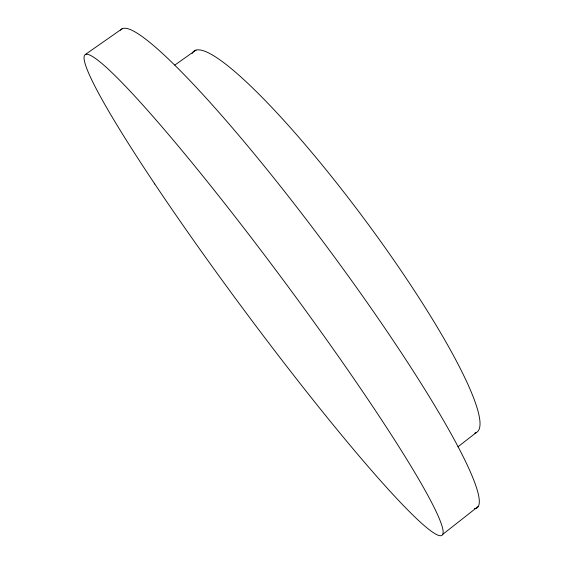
<?xml version="1.0" encoding="UTF-8"?>
<svg xmlns="http://www.w3.org/2000/svg" width="564" height="564" viewBox="0 0 564 564"><rect width="100%" height="100%" fill="white"/><g stroke="black" fill="none" stroke-linecap="round" stroke-linejoin="round"><path stroke-width="0.85" d="M442.592 534.475L478.068 506.571M457.926 446.85L476.467 432.426M174.833 65.064L196.046 50.048M85.34 54.489L122.043 28.82M192.141 53.46A237.303 36.554 53.4 0 1 363.456 217.887A237.303 36.554 53.4 0 1 474.796 433.117M120.661 30.188A298.067 34.975 53.4 0 1 330.151 251.206A298.067 34.975 53.4 0 1 474.394 508.636M154.804 184.012A299.322 24.682 53.4 0 0 441.549 535.56A299.322 24.682 53.4 0 0 194.199 165.379A299.322 24.682 53.4 0 0 154.804 184.012"/></g></svg>
